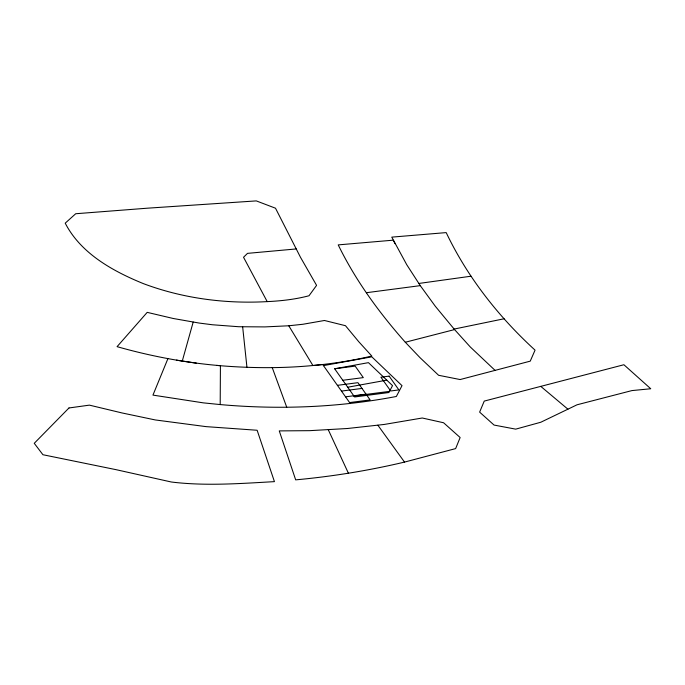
<?xml version="1.0" encoding="UTF-8"?>
<svg xmlns="http://www.w3.org/2000/svg" width="685" height="685" viewBox="0 0 685 685"><rect width="100%" height="100%" fill="white"/><g stroke="black" fill="none" stroke-linecap="round" stroke-linejoin="round"><path stroke-width="1.03" d="M323.457 365.61L371.809 356.834L402.018 385.655L396.35 396.478C338.381 407.558 278.932 409.801 220.193 404.57L220.424 365.687C185.455 362.776 150.82 356.234 117.075 346.661L147.206 312.36L173.254 318.491L199.249 323.072L212.401 324.758L238.722 326.728L264.872 326.908L288.779 325.777L302.898 324.27L324.45 320.486L345.48 325.7L358.777 341.738L371.801 356.029C352.433 360.618 332.73 363.675 312.917 365.533L288.779 325.777M176.413 360.147L182.287 361.021L193.187 322.07M167.953 358.555L152.952 395.108L203.359 402.866L220.193 404.57M567.916 409.185L577.01 404.801L631.93 390.587L650.75 388.755L623.898 364.737L484.244 401.093L479.628 412.122L494.065 425.068L515.711 429.144L540.799 422.243L567.916 409.185L540.782 386.391M405.306 342.243L419.982 357.638L438.606 375.286L460.123 379.55L530.241 361.149L535.053 350.138C498.646 316.838 467.47 277.271 446.2 232.6L391.769 237.13L406.779 264.77L420.273 285.636L435.343 306.315L454.557 329.571L405.306 342.243C379.122 312.685 355.566 280.456 338.219 244.887L393.284 240.17L395.065 243.706M404.518 462.092C368.718 470.578 332.302 476.477 295.672 479.86L279.266 430.899L309.611 430.668L347.483 428.502L384.268 424.443L422.26 418.004L443.58 422.756L460.14 437.527L455.636 448.598L404.518 462.092L377.872 425.222M504.117 318.765L454.112 329.074L470.235 346.927L495.067 370.38M334.657 368.778L368.453 362.648L392.522 385.621L388.909 392.522L354.599 396.966L334.657 368.778L355.173 366.115L363.307 377.615L342.791 380.269M347.715 387.231L386.785 380.141M418.886 283.453L470.972 276.218M366.415 292.709L420.273 285.636M337.414 385.338L357.93 382.675L370.123 399.92L349.607 402.575M341.472 391.084L361.997 388.421M345.54 396.829L366.055 394.175M353.914 395.998L389.5 391.383M296.262 248.938L247.499 253.364L243.535 257.269L267.201 301.614C281.287 300.955 295.363 299.371 309.021 295.749L316.581 285.371L300.492 257.303L275.507 208.206L256.301 200.902L147.703 208.171L75.71 213.737L65.221 223.164C80.864 253.57 112.871 271.174 143.396 283.633C182.741 298.403 225.322 303.977 267.201 301.614M216.674 365.405C251.917 368.47 287.494 368.624 322.661 364.48L350.283 403.542M182.287 361.021L196.449 363.178M328.303 429.778L348.391 473.198M272.245 367.622L286.75 407.275M242.653 326.831L246.942 367.254M68.971 407.969L34.25 443.306L42.924 454.729L115.988 469.653L171.361 482.009C205.509 486.196 240.178 483.55 274.437 481.641L257.132 430.257L206.108 426.635L155.255 419.939L122.11 412.969L89.41 405.135L68.971 407.969M389.131 376.125L380.92 377.187L390.681 390.981L398.884 389.911L389.131 376.125"/></g></svg>
